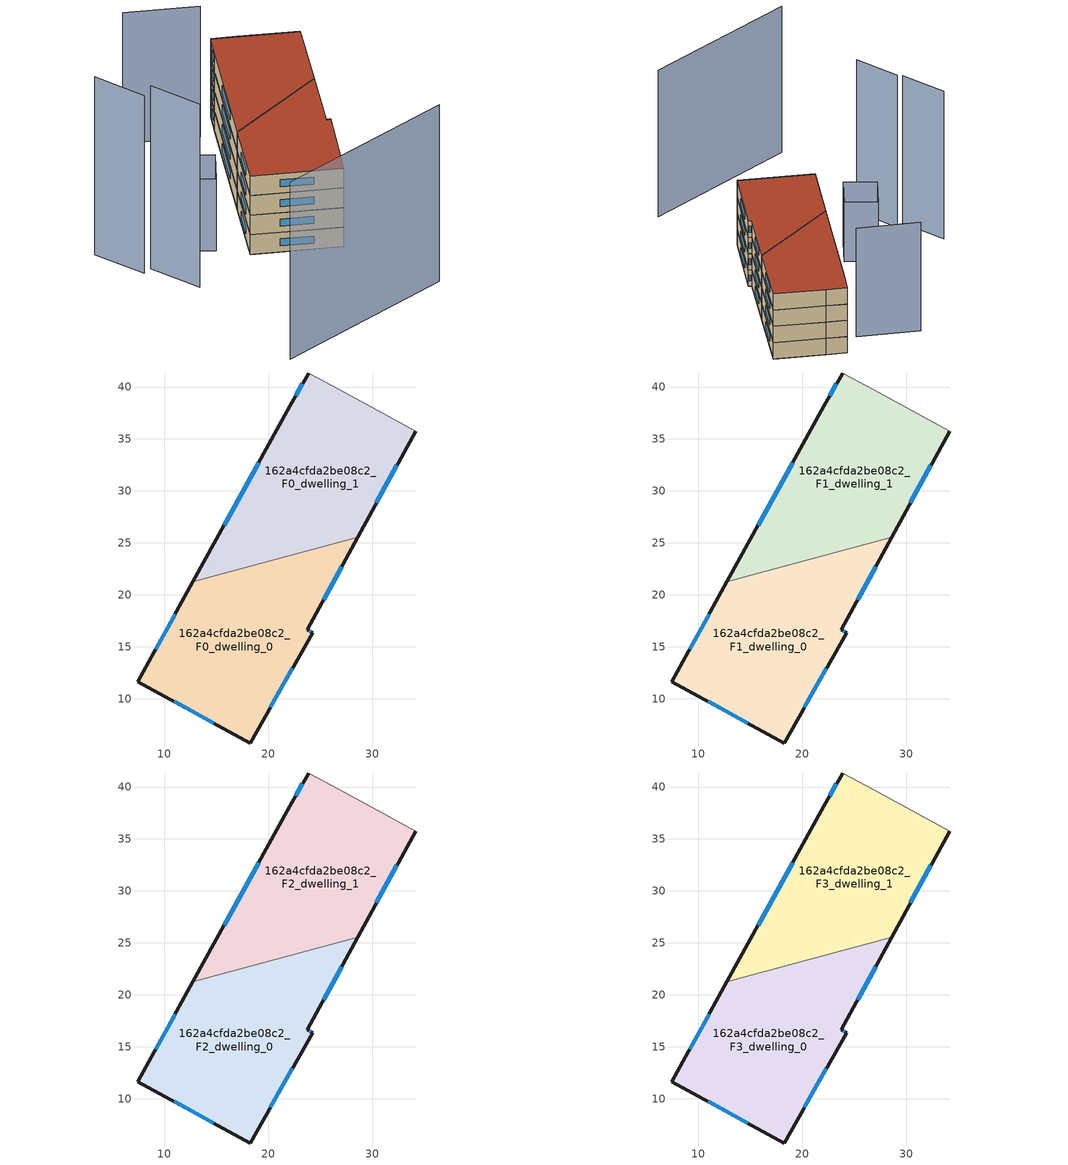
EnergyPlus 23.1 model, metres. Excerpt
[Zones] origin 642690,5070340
162a4cfda2be08c2_F0_dwelling_0
 floor ground (EU_floor_Construction): 18.25,5.73 24.26,16.33 23.76,16.63 28.62,25.56 12.74,21.24 7.45,11.64 z0
 wall outside (EU_wall_Construction): 28.62,25.56 23.76,16.63 24.26,16.33 18.25,5.73 7.45,11.64 12.74,21.24 z0:3
 wall to 162a4cfda2be08c2_F0_dwelling_1 (EU_wall_Construction): 12.74,21.24 28.62,25.56 z0:3
 window (EU_Window_Construction): 9.15,14.73 11.03,18.14 / 27.05,22.68 25.33,19.51 / 23.92,16.54 24.1,16.43 / 22.32,12.91 20.19,9.15 / 14.77,7.63 10.93,9.73 z0.97:2.03
162a4cfda2be08c2_F0_dwelling_1
 floor ground (EU_floor_Construction): 28.62,25.56 34.17,35.75 26.87,39.75 23.87,41.35 22.06,38.15 12.74,21.24 z0
 wall outside (EU_wall_Construction): 34.17,35.75 28.62,25.56 / 12.74,21.24 22.06,38.15 23.87,41.35 z0:3
 wall adiabatic (EU_wall_Construction): 23.87,41.35 26.87,39.75 34.17,35.75 z0:3
 window (EU_Window_Construction): 32.38,32.46 30.41,28.85 / 15.75,26.69 19.06,32.7 / 22.65,39.18 23.28,40.32 z0.97:2.03
162a4cfda2be08c2_F1_dwelling_0
 floor to 162a4cfda2be08c2_F0_dwelling_0 (EU_floor_Construction): 18.25,5.73 24.26,16.33 23.76,16.63 28.62,25.56 12.74,21.24 7.45,11.64 z3
 wall outside (EU_wall_Construction): 28.62,25.56 23.76,16.63 24.26,16.33 18.25,5.73 7.45,11.64 12.74,21.24 z3:6
 wall to 162a4cfda2be08c2_F1_dwelling_1 (EU_wall_Construction): 12.74,21.24 28.62,25.56 z3:6
 window (EU_Window_Construction): 9.15,14.73 11.03,18.14 / 27.05,22.68 25.33,19.51 / 23.92,16.54 24.1,16.43 / 22.32,12.91 20.19,9.15 / 14.77,7.63 10.93,9.73 z3.97:5.03
162a4cfda2be08c2_F1_dwelling_1
 floor to 162a4cfda2be08c2_F0_dwelling_1 (EU_floor_Construction): 28.62,25.56 34.17,35.75 26.87,39.75 23.87,41.35 22.06,38.15 12.74,21.24 z3
 wall outside (EU_wall_Construction): 34.17,35.75 28.62,25.56 / 12.74,21.24 22.06,38.15 23.87,41.35 z3:6
 wall adiabatic (EU_wall_Construction): 23.87,41.35 26.87,39.75 34.17,35.75 z3:6
 window (EU_Window_Construction): 32.38,32.46 30.41,28.85 / 15.75,26.69 19.06,32.7 / 22.65,39.18 23.28,40.32 z3.97:5.03
162a4cfda2be08c2_F2_dwelling_0
 floor to 162a4cfda2be08c2_F1_dwelling_0 (EU_floor_Construction): 18.25,5.73 24.26,16.33 23.76,16.63 28.62,25.56 12.74,21.24 7.45,11.64 z6
 wall outside (EU_wall_Construction): 28.62,25.56 23.76,16.63 24.26,16.33 18.25,5.73 7.45,11.64 12.74,21.24 z6:9
 wall to 162a4cfda2be08c2_F2_dwelling_1 (EU_wall_Construction): 12.74,21.24 28.62,25.56 z6:9
 window (EU_Window_Construction): 9.15,14.73 11.03,18.14 / 27.05,22.68 25.33,19.51 / 23.92,16.54 24.1,16.43 / 22.32,12.91 20.19,9.15 / 14.77,7.63 10.93,9.73 z6.97:8.03
162a4cfda2be08c2_F2_dwelling_1
 floor to 162a4cfda2be08c2_F1_dwelling_1 (EU_floor_Construction): 28.62,25.56 34.17,35.75 26.87,39.75 23.87,41.35 22.06,38.15 12.74,21.24 z6
 wall outside (EU_wall_Construction): 34.17,35.75 28.62,25.56 / 12.74,21.24 22.06,38.15 23.87,41.35 z6:9
 wall adiabatic (EU_wall_Construction): 23.87,41.35 26.87,39.75 34.17,35.75 z6:9
 window (EU_Window_Construction): 32.38,32.46 30.41,28.85 / 15.75,26.69 19.06,32.7 / 22.65,39.18 23.28,40.32 z6.97:8.03
162a4cfda2be08c2_F3_dwelling_0
 floor to 162a4cfda2be08c2_F2_dwelling_0 (EU_floor_Construction): 18.25,5.73 24.26,16.33 23.76,16.63 28.62,25.56 12.74,21.24 7.45,11.64 z9
 wall outside (EU_wall_Construction): 28.62,25.56 23.76,16.63 24.26,16.33 18.25,5.73 7.45,11.64 12.74,21.24 z9:12
 wall to 162a4cfda2be08c2_F3_dwelling_1 (EU_wall_Construction): 12.74,21.24 28.62,25.56 z9:12
 window (EU_Window_Construction): 9.15,14.73 11.03,18.14 / 27.05,22.68 25.33,19.51 / 23.92,16.54 24.1,16.43 / 22.32,12.91 20.19,9.15 / 14.77,7.63 10.93,9.73 z9.97:11.03
 roof outside (EU_roof_Construction): 28.62,25.56 23.76,16.63 24.26,16.33 18.25,5.73 7.45,11.64 12.74,21.24 z12
162a4cfda2be08c2_F3_dwelling_1
 floor to 162a4cfda2be08c2_F2_dwelling_1 (EU_floor_Construction): 28.62,25.56 34.17,35.75 26.87,39.75 23.87,41.35 22.06,38.15 12.74,21.24 z9
 wall outside (EU_wall_Construction): 34.17,35.75 28.62,25.56 / 12.74,21.24 22.06,38.15 23.87,41.35 z9:12
 wall adiabatic (EU_wall_Construction): 23.87,41.35 26.87,39.75 34.17,35.75 z9:12
 window (EU_Window_Construction): 32.38,32.46 30.41,28.85 / 15.75,26.69 19.06,32.7 / 22.65,39.18 23.28,40.32 z9.97:11.03
 roof outside (EU_roof_Construction): 34.17,35.75 28.62,25.56 12.74,21.24 22.06,38.15 23.87,41.35 26.87,39.75 z12
shading: -4.88,16.76 -2.64,9.27 z0:28; -8.52,23.91 -6.26,16.34 z0:27.2; -3.95,-11.77 22.92,-8.49 z0:27; 3.65,22.94 7.98,19.79 / 7.98,19.79 4.53,15.05 / 4.53,15.05 0.2,18.2 / 0.2,18.2 3.65,22.94 z0:11; 19.84,38.41 10.86,43.18 z0:20
[Building]
EU S2 Campaign: North Axis=0; Terrain=City; Solar Distribution=FullExterior
[Site:Location]
Lyon-Bron: Latitude=45.75; Longitude=5; Time Zone=1; Elevation=198
[SizingPeriod:WeatherFileDays]
AnnualSizingPeriod: Begin Month=1; Begin Day of Month=1; End Month=12; End Day of Month=31; Day of Week for Start Day=Monday; Use Weather File Daylight Saving Period=No; Use Weather File Rain and Snow Indicators=No
[MATERIAL]
EU_InternalMass_Material: Roughness=MediumRough; Thickness=0.1; Conductivity=1; Density=1800; Specific Heat=900; Thermal Absorptance=0.9; Solar Absorptance=0.7; Visible Absorptance=0.7
[MATERIAL:NOMASS] Roughness=MediumRough; Thermal Absorptance=0.9; Solar Absorptance=0.7; Visible Absorptance=0.7
Name | Thermal Resistance
EU_wall_NoMass | 2.20426
EU_roof_NoMass | 1.82421
EU_floor_NoMass | 2.14752
[WINDOWMATERIAL:SIMPLEGLAZINGSYSTEM]
EU_Window_SimpleGlazing: UFactor=2.59914; Solar Heat Gain Coefficient=0.76; Visible Transmittance=0.76
[CONSTRUCTION]
EU_wall_Construction: EU_wall_NoMass
EU_roof_Construction: EU_roof_NoMass
EU_floor_Construction: EU_floor_NoMass
EU_InternalMass_Construction: EU_InternalMass_Material
EU_Window_Construction: EU_Window_SimpleGlazing
[ZONE] Type=1; Multiplier=1; Ceiling Height=autocalculate; Floor Area=autocalculate; Part of Total Floor Area=Yes
Name | Volume
162a4cfda2be08c2_F0_dwelling_0; 162a4cfda2be08c2_F1_dwelling_0; 162a4cfda2be08c2_F2_dwelling_0; 162a4cfda2be08c2_F3_dwelling_0 | 612.61
162a4cfda2be08c2_F0_dwelling_1 | 612.607
162a4cfda2be08c2_F1_dwelling_1; 162a4cfda2be08c2_F2_dwelling_1; 162a4cfda2be08c2_F3_dwelling_1 | 612.606
[INTERNALMASS] Construction=EU_InternalMass_Construction
Name | Zone or ZoneList | Surface Area
162a4cfda2be08c2_F0_dwelling_0_EU_InternalMass | 162a4cfda2be08c2_F0_dwelling_0 | 204.203
162a4cfda2be08c2_F0_dwelling_1_EU_InternalMass | 162a4cfda2be08c2_F0_dwelling_1 | 204.202
162a4cfda2be08c2_F1_dwelling_0_EU_InternalMass | 162a4cfda2be08c2_F1_dwelling_0 | 204.203
162a4cfda2be08c2_F1_dwelling_1_EU_InternalMass | 162a4cfda2be08c2_F1_dwelling_1 | 204.202
162a4cfda2be08c2_F2_dwelling_0_EU_InternalMass | 162a4cfda2be08c2_F2_dwelling_0 | 204.203
162a4cfda2be08c2_F2_dwelling_1_EU_InternalMass | 162a4cfda2be08c2_F2_dwelling_1 | 204.202
162a4cfda2be08c2_F3_dwelling_0_EU_InternalMass | 162a4cfda2be08c2_F3_dwelling_0 | 204.203
162a4cfda2be08c2_F3_dwelling_1_EU_InternalMass | 162a4cfda2be08c2_F3_dwelling_1 | 204.202
[OTHEREQUIPMENT] Fuel Type=Electricity; Design Level Calculation Method=Watts/Area; Power per Zone Floor Area=1; Fraction Latent=0; Fraction Radiant=0; Fraction Lost=0; Carbon Dioxide Generation Rate=0; EndUse Subcategory=EU_Step8_InternalGains
Name | Zone or ZoneList or Space or SpaceList | Schedule
EU_Step8_InternalGain_162a4cfda2be08c2_F0_dwelling_0_f000 | 162a4cfda2be08c2_F0_dwelling_0 | EU_Step8_GainSchedule_162a4cfda2be08c2_F0_dwelling_0_f000
EU_Step8_InternalGain_162a4cfda2be08c2_F0_dwelling_1_f000 | 162a4cfda2be08c2_F0_dwelling_1 | EU_Step8_GainSchedule_162a4cfda2be08c2_F0_dwelling_1_f000
EU_Step8_InternalGain_162a4cfda2be08c2_F1_dwelling_0_f000 | 162a4cfda2be08c2_F1_dwelling_0 | EU_Step8_GainSchedule_162a4cfda2be08c2_F1_dwelling_0_f000
EU_Step8_InternalGain_162a4cfda2be08c2_F1_dwelling_1_f000 | 162a4cfda2be08c2_F1_dwelling_1 | EU_Step8_GainSchedule_162a4cfda2be08c2_F1_dwelling_1_f000
EU_Step8_InternalGain_162a4cfda2be08c2_F2_dwelling_0_f000 | 162a4cfda2be08c2_F2_dwelling_0 | EU_Step8_GainSchedule_162a4cfda2be08c2_F2_dwelling_0_f000
EU_Step8_InternalGain_162a4cfda2be08c2_F2_dwelling_1_f000 | 162a4cfda2be08c2_F2_dwelling_1 | EU_Step8_GainSchedule_162a4cfda2be08c2_F2_dwelling_1_f000
EU_Step8_InternalGain_162a4cfda2be08c2_F3_dwelling_0_f000 | 162a4cfda2be08c2_F3_dwelling_0 | EU_Step8_GainSchedule_162a4cfda2be08c2_F3_dwelling_0_f000
EU_Step8_InternalGain_162a4cfda2be08c2_F3_dwelling_1_f000 | 162a4cfda2be08c2_F3_dwelling_1 | EU_Step8_GainSchedule_162a4cfda2be08c2_F3_dwelling_1_f000
[ZONEVENTILATION:DESIGNFLOWRATE] Schedule=EU_AlwaysOn; Design Flow Rate Calculation Method=AirChanges/Hour; Air Changes per Hour=0.567084; Ventilation Type=Natural; Fan Pressure Rise=0; Fan Total Efficiency=1; Constant Term Coefficient=1; Temperature Term Coefficient=0; Velocity Term Coefficient=0; Velocity Squared Term Coefficient=0; Minimum Indoor Temperature=-100; Maximum Indoor Temperature=100; Delta Temperature=-100; Minimum Outdoor Temperature=-100; Maximum Outdoor Temperature=100; Maximum Wind Speed=40
Name | Zone or ZoneList or Space or SpaceList
EU_ConstantAir_162a4cfda2be08c2_F0_dwelling_0 | 162a4cfda2be08c2_F0_dwelling_0
EU_ConstantAir_162a4cfda2be08c2_F0_dwelling_1 | 162a4cfda2be08c2_F0_dwelling_1
EU_ConstantAir_162a4cfda2be08c2_F1_dwelling_0 | 162a4cfda2be08c2_F1_dwelling_0
EU_ConstantAir_162a4cfda2be08c2_F1_dwelling_1 | 162a4cfda2be08c2_F1_dwelling_1
EU_ConstantAir_162a4cfda2be08c2_F2_dwelling_0 | 162a4cfda2be08c2_F2_dwelling_0
EU_ConstantAir_162a4cfda2be08c2_F2_dwelling_1 | 162a4cfda2be08c2_F2_dwelling_1
EU_ConstantAir_162a4cfda2be08c2_F3_dwelling_0 | 162a4cfda2be08c2_F3_dwelling_0
EU_ConstantAir_162a4cfda2be08c2_F3_dwelling_1 | 162a4cfda2be08c2_F3_dwelling_1
[HVACTEMPLATE:THERMOSTAT] Constant Heating Setpoint=20; Constant Cooling Setpoint=50
EU_HeatOnly_162a4cfda2be08c2_F0_dwelling_0; EU_HeatOnly_162a4cfda2be08c2_F0_dwelling_1; EU_HeatOnly_162a4cfda2be08c2_F1_dwelling_0; EU_HeatOnly_162a4cfda2be08c2_F1_dwelling_1; EU_HeatOnly_162a4cfda2be08c2_F2_dwelling_0; EU_HeatOnly_162a4cfda2be08c2_F2_dwelling_1; EU_HeatOnly_162a4cfda2be08c2_F3_dwelling_0; EU_HeatOnly_162a4cfda2be08c2_F3_dwelling_1
[HVACTEMPLATE:ZONE:IDEALLOADSAIRSYSTEM] System Availability Schedule=EU_AlwaysOn; Maximum Heating Supply Air Temperature=50; Minimum Cooling Supply Air Temperature=13; Maximum Heating Supply Air Humidity Ratio=0.0156; Minimum Cooling Supply Air Humidity Ratio=0.0077; Heating Limit=NoLimit; Cooling Limit=NoLimit; Heating Availability Schedule=EU_AlwaysOn; Cooling Availability Schedule=EU_CoolingOff; Dehumidification Control Type=ConstantSensibleHeatRatio; Cooling Sensible Heat Ratio=0.7; Dehumidification Setpoint=60; Humidification Control Type=None; Humidification Setpoint=30; Outdoor Air Method=None; Outdoor Air Flow Rate per Person=0.00944; Outdoor Air Flow Rate per Zone Floor Area=0; Outdoor Air Flow Rate per Zone=0; Demand Controlled Ventilation Type=None; Outdoor Air Economizer Type=NoEconomizer; Heat Recovery Type=None; Sensible Heat Recovery Effectiveness=0.7; Latent Heat Recovery Effectiveness=0.65
Name | Template Thermostat
162a4cfda2be08c2_F0_dwelling_0 | EU_HeatOnly_162a4cfda2be08c2_F0_dwelling_0
162a4cfda2be08c2_F0_dwelling_1 | EU_HeatOnly_162a4cfda2be08c2_F0_dwelling_1
162a4cfda2be08c2_F1_dwelling_0 | EU_HeatOnly_162a4cfda2be08c2_F1_dwelling_0
162a4cfda2be08c2_F1_dwelling_1 | EU_HeatOnly_162a4cfda2be08c2_F1_dwelling_1
162a4cfda2be08c2_F2_dwelling_0 | EU_HeatOnly_162a4cfda2be08c2_F2_dwelling_0
162a4cfda2be08c2_F2_dwelling_1 | EU_HeatOnly_162a4cfda2be08c2_F2_dwelling_1
162a4cfda2be08c2_F3_dwelling_0 | EU_HeatOnly_162a4cfda2be08c2_F3_dwelling_0
162a4cfda2be08c2_F3_dwelling_1 | EU_HeatOnly_162a4cfda2be08c2_F3_dwelling_1
[SIZING:ZONE] Zone Cooling Design Supply Air Temperature Input Method=SupplyAirTemperature; Zone Cooling Design Supply Air Temperature=13; Zone Heating Design Supply Air Temperature Input Method=SupplyAirTemperature; Zone Heating Design Supply Air Temperature=50; Zone Cooling Design Supply Air Humidity Ratio=0.008; Zone Heating Design Supply Air Humidity Ratio=0.008; Cooling Design Air Flow Method=DesignDay; Cooling Design Air Flow Rate=0; Cooling Minimum Air Flow per Zone Floor Area=0.000762; Cooling Minimum Air Flow=0; Cooling Minimum Air Flow Fraction=0.2; Heating Design Air Flow Method=DesignDay; Heating Design Air Flow Rate=0; Heating Maximum Air Flow per Zone Floor Area=0.002032; Heating Maximum Air Flow=0.141576; Heating Maximum Air Flow Fraction=0.3; Account for Dedicated Outdoor Air System=No; Dedicated Outdoor Air System Control Strategy=NeutralSupplyAir; Dedicated Outdoor Air Low Setpoint Temperature for Design=autosize; Dedicated Outdoor Air High Setpoint Temperature for Design=autosize; Zone Load Sizing Method=Sensible Load Only No Latent Load; Zone Latent Cooling Design Supply Air Humidity Ratio Input Method=HumidityRatioDifference; Zone Cooling Design Supply Air Humidity Ratio Difference=0.005; Zone Latent Heating Design Supply Air Humidity Ratio Input Method=HumidityRatioDifference; Zone Humidification Design Supply Air Humidity Ratio Difference=0.005
162a4cfda2be08c2_F0_dwelling_0; 162a4cfda2be08c2_F0_dwelling_1; 162a4cfda2be08c2_F1_dwelling_0; 162a4cfda2be08c2_F1_dwelling_1; 162a4cfda2be08c2_F2_dwelling_0; 162a4cfda2be08c2_F2_dwelling_1; 162a4cfda2be08c2_F3_dwelling_0; 162a4cfda2be08c2_F3_dwelling_1
[SCHEDULE:CONSTANT]
Name | Hourly Value
EU_AlwaysOn | 1
EU_CoolingOff | 0
[SCHEDULE:FILE] Column Number=1; Rows to Skip at Top=0; Number of Hours of Data=8760; Column Separator=Comma; Interpolate to Timestep=No; Minutes per Item=60; Adjust Schedule for Daylight Savings=Yes
Name | File
EU_Step8_GainSchedule_162a4cfda2be08c2_F0_dwelling_0_f000 | ../../schedules/162a4cfda2be08c2/162a4cfda2be08c2_F0_dwelling_0_f000_gain.csv
EU_Step8_GainSchedule_162a4cfda2be08c2_F0_dwelling_1_f000 | ../../schedules/162a4cfda2be08c2/162a4cfda2be08c2_F0_dwelling_1_f000_gain.csv
EU_Step8_GainSchedule_162a4cfda2be08c2_F1_dwelling_0_f000 | ../../schedules/162a4cfda2be08c2/162a4cfda2be08c2_F1_dwelling_0_f000_gain.csv
EU_Step8_GainSchedule_162a4cfda2be08c2_F1_dwelling_1_f000 | ../../schedules/162a4cfda2be08c2/162a4cfda2be08c2_F1_dwelling_1_f000_gain.csv
EU_Step8_GainSchedule_162a4cfda2be08c2_F2_dwelling_0_f000 | ../../schedules/162a4cfda2be08c2/162a4cfda2be08c2_F2_dwelling_0_f000_gain.csv
EU_Step8_GainSchedule_162a4cfda2be08c2_F2_dwelling_1_f000 | ../../schedules/162a4cfda2be08c2/162a4cfda2be08c2_F2_dwelling_1_f000_gain.csv
EU_Step8_GainSchedule_162a4cfda2be08c2_F3_dwelling_0_f000 | ../../schedules/162a4cfda2be08c2/162a4cfda2be08c2_F3_dwelling_0_f000_gain.csv
EU_Step8_GainSchedule_162a4cfda2be08c2_F3_dwelling_1_f000 | ../../schedules/162a4cfda2be08c2/162a4cfda2be08c2_F3_dwelling_1_f000_gain.csv
